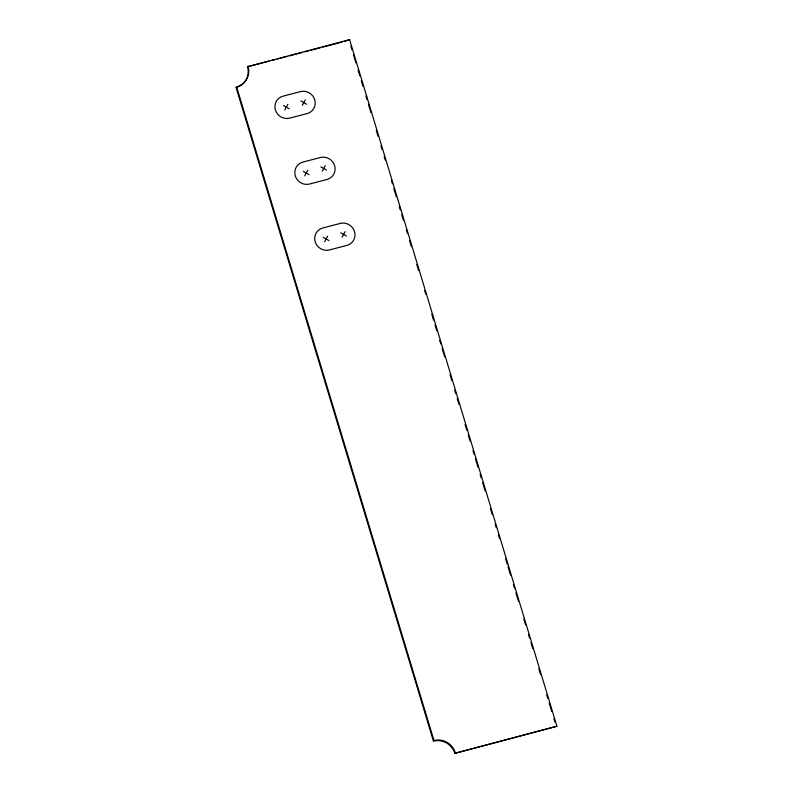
<?xml version="1.0" encoding="UTF-8"?>
<svg xmlns="http://www.w3.org/2000/svg" width="793" height="793" viewBox="0 0 793 793"><rect width="100%" height="100%" fill="white"/><g stroke="black" fill="none" stroke-linecap="round" stroke-linejoin="round"><path stroke-width="1.19" d="M284.806 109.92L287.849 104.389M302.272 105.36L305.315 99.829M304.7 175.818L307.743 170.287M322.166 171.268L325.209 165.737M324.595 241.726L327.638 236.195M342.07 237.176L345.104 231.635M247.485 66.741L349.614 39.65L556.914 726.259L454.786 753.35A17.416 16.703 41.2 0 0 433.434 741.138L236.086 87.488A17.416 16.703 41.2 0 0 247.485 66.741L269.005 61.14M236.086 87.488L236.631 86.863A17.416 16.703 41.2 0 0 248.031 66.126M349.614 39.65L344.291 41.514M433.434 741.138L433.979 740.523L236.631 86.863M454.786 753.35L556.914 726.259M271.394 60.516L274.973 59.584M277.362 58.96L286.927 56.462M289.316 55.847L302.46 52.417M304.849 51.793L308.437 50.861M310.826 50.237L320.392 47.749M322.781 47.124L341.902 42.138M300.944 100.969L306.643 104.23M283.478 105.519L289.167 108.78M320.838 166.877L326.538 170.128M303.372 171.427L309.072 174.678M340.742 232.775L346.432 236.036M323.276 237.335L328.966 240.586M350.863 46.202L351.933 49.761M353.371 54.499L355.879 62.796M358.02 69.913L359.814 75.841M361.241 80.589L363.035 86.516M365.9 96.003L366.971 99.561M368.408 104.309L370.916 112.606M376.279 130.389L378.073 136.327M380.937 145.813L382.008 149.371M384.159 156.479L385.229 160.037M391.316 180.199L392.396 183.758M393.824 188.496L396.331 196.803M399.196 206.289L400.267 209.848M401.704 214.586L403.488 220.513M406.353 230.01L407.433 233.558M409.575 240.675L411.369 246.603M416.741 264.396L418.526 270.324M424.612 290.486L425.692 294.044M431.779 314.197L433.563 320.134M435 324.872L436.784 330.8M439.649 340.286L440.73 343.845M442.157 348.593L444.665 356.89M450.037 374.683L451.822 380.61M454.686 390.097L455.767 393.655M457.194 398.393L458.988 404.321M465.075 424.483L466.859 430.411M468.296 435.159L470.08 441.086M472.945 450.573L474.026 454.131M475.453 458.869L477.961 467.176M480.112 474.293L481.182 477.852M482.62 482.59L485.118 490.887M490.49 508.68L492.284 514.607M495.149 524.094L496.22 527.652M498.371 534.769L499.441 538.328M505.528 558.49L507.322 564.418M508.035 566.787L510.543 575.084M513.408 584.57L514.479 588.128M515.916 592.877L518.424 601.173M523.786 618.966L525.581 624.894M528.445 634.38L529.516 637.939M530.953 642.677L532.737 648.615M538.824 668.767L540.618 674.694M546.704 694.856L547.775 698.415M549.212 703.163L551.72 711.46M553.861 718.577L554.941 722.136M433.979 740.523A17.416 16.703 41.2 0 1 455.331 752.735M300.478 91.611L283.012 96.171A11.617 11.142 41.2 0 0 275.409 109.999A11.617 11.142 41.2 0 0 289.643 118.137L307.109 113.587A11.617 11.142 41.2 0 0 314.712 99.749A11.617 11.142 41.2 0 0 300.478 91.611M320.372 157.52L302.906 162.069A11.617 11.142 41.2 0 0 295.303 175.897A11.617 11.142 41.2 0 0 309.538 184.035L327.003 179.486A11.617 11.142 41.2 0 0 334.606 165.658A11.617 11.142 41.2 0 0 320.372 157.52M340.266 223.418L322.801 227.978A11.617 11.142 41.2 0 0 315.198 241.806A11.617 11.142 41.2 0 0 329.432 249.944L346.908 245.394A11.617 11.142 41.2 0 0 354.501 231.556A11.617 11.142 41.2 0 0 340.266 223.418"/></g></svg>
